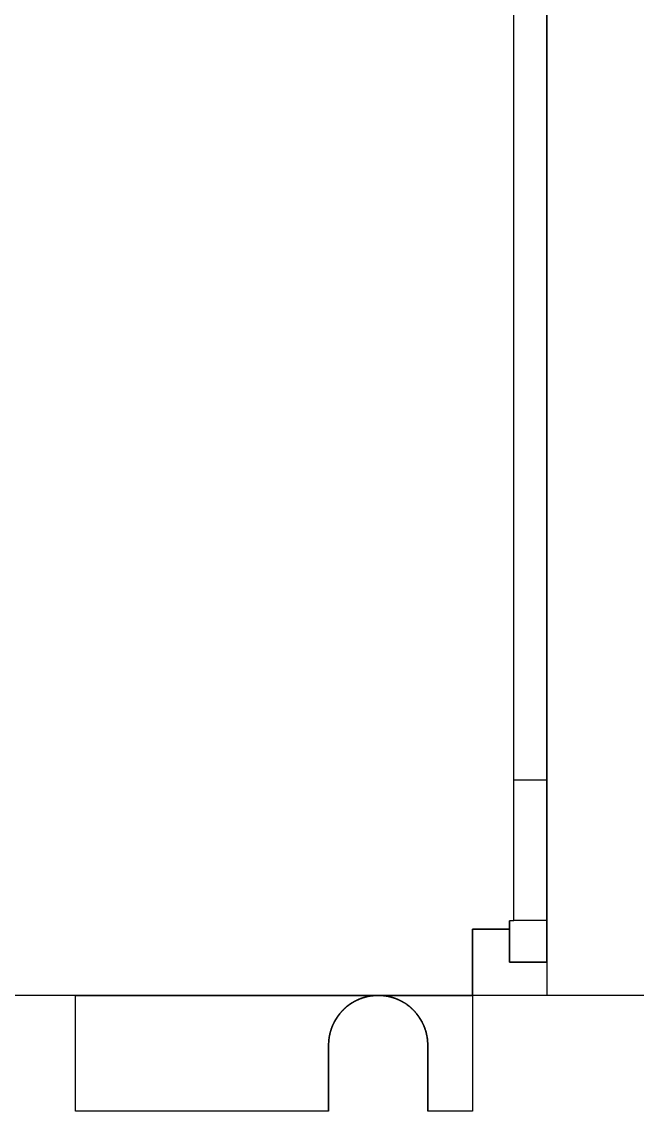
# Paper-space layout 'Sample Network Drawing - A1 Sheet' of a CAD drawing. Extents: x 49 to 806, y 22 to 564.
# Drawn here: x 588.3 to 592.03, y 123.68 to 130.26 of the extents above; entities that cross this region are included whole.
import ezdxf

# ---------------------------------------------------------------- set-up
doc = ezdxf.new("R2010")
doc.units = 0
doc.layers.add('N-EQPM-EXST', color=252, linetype='Continuous', lineweight=25)

psp = doc.layouts.new('Sample Network Drawing - A1 Sheet')

# ---------------------------------------------------------------- linework, layer by layer
at = {"layer": 'N-EQPM-EXST'}
for p, q in [((591.4797, 136.1752), (591.4797, 124.3752)), ((591.2797, 125.6752), (591.2797, 134.2752)), ((591.2797, 124.8251), (591.2797, 134.2752)), ((591.2797, 124.8251), (591.2797, 134.2752)), ((591.2797, 125.6752), (591.2797, 134.2752)), ((591.4797, 125.6752), (591.4797, 134.2752)), ((591.4797, 125.6752), (591.4797, 134.2752)), ((591.4797, 131.8752), (591.4797, 128.3752)), ((591.4797, 128.3752), (591.4797, 128.3752)), ((591.4797, 124.5751), (591.4797, 128.3752)), ((591.4797, 125.6752), (591.2797, 125.6752)), ((591.4797, 125.6752), (591.2797, 125.6752)), ((591.4797, 125.6752), (591.2797, 125.6752)), ((591.2797, 125.6752), (591.2797, 125.6752)), ((591.2797, 124.8301), (591.2797, 125.6752)), ((591.4797, 125.6752), (591.2797, 125.6752)), ((591.2797, 125.6752), (591.2797, 125.6752)), ((591.2797, 124.8301), (591.2797, 125.6752)), ((591.4797, 125.6752), (591.4797, 125.6752)), ((591.4797, 124.8301), (591.4797, 125.6752)), ((591.4797, 125.6752), (591.4797, 125.6752)), ((591.4797, 124.8301), (591.4797, 125.6752)), ((591.2797, 124.8251), (591.2547, 124.8251)), ((591.2547, 124.8251), (591.2547, 124.7751)), ((591.2797, 124.8251), (591.2547, 124.8251)), ((591.2547, 124.7751), (591.2547, 124.8251)), ((591.2547, 124.7751), (591.2547, 124.8251)), ((591.2547, 124.8251), (591.2547, 124.8251)), ((591.2547, 124.8251), (591.2547, 124.7751)), ((591.2797, 124.8251), (591.2547, 124.8251)), ((591.2547, 124.8251), (591.2547, 124.8251)), ((591.2797, 124.8251), (591.2547, 124.8251)), ((591.2797, 124.8301), (591.4797, 124.8301)), ((591.2797, 124.8301), (591.2797, 124.8251)), ((591.2797, 124.8301), (591.2797, 124.8301)), ((591.2797, 124.8301), (591.2797, 124.8301)), ((591.2797, 124.8301), (591.4797, 124.8301)), ((591.2797, 124.8301), (591.4797, 124.8301)), ((591.2797, 124.8301), (591.2797, 124.8251)), ((591.2797, 124.8301), (591.4797, 124.8301)), ((591.2797, 124.8251), (591.2797, 124.8251)), ((591.2797, 124.8251), (591.2797, 124.8251)), ((591.4797, 124.8301), (591.4797, 124.8301)), ((591.4797, 124.8301), (591.4797, 124.5751)), ((591.4797, 124.8301), (591.4797, 124.8301)), ((591.4797, 124.8301), (591.4797, 124.5751)), ((591.0297, 124.7752), (591.2547, 124.7752)), ((591.0297, 124.7752), (591.0297, 124.7752)), ((591.0297, 124.7752), (591.2547, 124.7752)), ((591.0297, 124.3752), (591.0297, 124.7752)), ((591.0297, 124.7752), (591.0297, 124.7752)), ((591.0297, 124.3752), (591.0297, 124.7752)), ((591.2547, 124.7751), (591.0297, 124.7751)), ((591.0297, 124.7751), (591.0297, 124.3752)), ((591.0297, 124.7751), (591.0297, 124.7751)), ((591.0297, 124.7751), (591.0297, 124.3752)), ((591.0297, 124.7751), (591.0297, 123.6752)), ((591.2547, 124.7751), (591.0297, 124.7751)), ((591.0297, 124.7751), (591.0297, 124.7751)), ((591.2547, 124.7751), (591.0297, 124.7751)), ((591.2547, 124.7752), (591.2547, 124.5752)), ((591.2547, 124.7752), (591.2547, 124.7752)), ((591.2547, 124.7752), (591.2547, 124.5752)), ((591.2547, 124.7752), (591.2547, 124.7752)), ((591.2547, 124.7751), (591.2547, 124.7751)), ((591.2547, 124.7751), (591.2547, 124.5751)), ((591.2547, 124.5751), (591.2547, 124.7751)), ((591.2547, 124.5751), (591.2547, 124.7751)), ((591.2547, 124.7751), (591.2547, 124.7751)), ((591.2547, 124.7751), (591.2547, 124.7751)), ((591.2547, 124.7751), (591.2547, 124.7751)), ((591.2547, 124.5752), (591.4797, 124.5752)), ((591.2547, 124.5752), (591.2547, 124.5752)), ((591.2547, 124.5752), (591.4797, 124.5752)), ((591.2547, 124.5752), (591.2547, 124.5752)), ((591.2547, 124.5751), (591.2547, 124.5751)), ((591.4797, 124.5751), (591.2547, 124.5751)), ((591.4797, 124.5751), (591.2547, 124.5751)), ((591.2547, 124.5751), (591.2547, 124.5751)), ((591.2547, 124.5751), (591.4797, 124.5751)), ((591.4797, 124.5752), (591.4797, 124.5752)), ((591.4797, 124.5751), (591.4797, 124.5751)), ((591.4797, 124.5751), (591.4797, 124.5751)), ((588.6297, 124.3752), (587.5297, 124.3752)), ((591.0297, 124.3752), (587.9797, 124.3752)), ((591.0297, 124.3752), (587.9797, 124.3752)), ((588.6297, 124.3752), (588.6297, 124.3752)), ((588.6297, 124.3752), (590.4597, 124.3752)), ((588.6297, 123.6752), (588.6297, 124.3752)), ((588.6297, 124.3752), (588.6297, 124.3752)), ((588.6297, 123.6752), (588.6297, 124.3752)), ((588.6297, 124.3752), (590.4597, 124.3752)), ((588.6297, 123.6752), (588.6297, 124.3752)), ((590.4597, 124.3752), (591.0297, 124.3752)), ((590.4597, 124.3752), (591.0297, 124.3752)), ((591.4797, 124.3752), (591.0297, 124.3752)), ((591.0297, 124.3752), (591.0297, 124.3752)), ((592.1297, 124.3752), (591.0297, 124.3752)), ((591.0297, 124.3752), (591.0297, 124.3752)), ((591.0297, 124.3752), (591.0297, 124.3752)), ((591.0297, 124.3752), (591.0297, 123.6752)), ((591.0297, 124.3752), (591.0297, 124.3752)), ((591.0297, 124.3752), (591.0297, 123.6752)), ((594.5297, 124.3752), (591.4797, 124.3752)), ((591.4797, 124.3752), (591.4797, 124.3752)), ((594.5297, 124.3752), (591.4797, 124.3752)), ((590.1597, 123.6752), (590.1597, 124.0752)), ((590.1597, 124.0752), (590.1597, 123.6752)), ((590.1597, 123.6752), (590.1597, 124.0752)), ((590.1597, 124.0752), (590.1597, 124.0752)), ((590.7597, 124.0752), (590.7597, 123.6752)), ((590.7597, 124.0752), (590.7597, 123.6752)), ((590.7597, 123.6752), (590.7597, 124.0752)), ((590.7597, 124.0752), (590.7597, 124.0752)), ((588.6297, 123.6752), (588.6297, 123.6752)), ((590.1597, 123.6752), (588.6297, 123.6752)), ((590.1597, 123.6752), (588.6297, 123.6752)), ((588.6297, 123.6752), (588.6297, 123.6752)), ((590.1597, 123.6752), (588.6297, 123.6752)), ((590.1597, 123.6752), (590.1597, 123.6752)), ((590.1597, 123.6752), (590.1597, 123.6752)), ((590.7597, 123.6752), (590.7597, 123.6752)), ((591.0297, 123.6752), (590.7597, 123.6752)), ((591.0297, 123.6752), (590.7597, 123.6752)), ((591.0297, 123.6752), (590.7597, 123.6752)), ((590.7597, 123.6752), (590.7597, 123.6752)), ((591.0297, 123.6752), (591.0297, 123.6752)), ((591.0297, 123.6752), (591.0297, 123.6752))]:
    psp.add_line(p, q, dxfattribs=at)
at = {"layer": 'N-EQPM-EXST', "flags": 128}
psp.add_lwpolyline([(590.7594, 124.0752), (590.7594, 124.0776), (590.7594, 124.08), (590.7593, 124.0824), (590.7592, 124.0849), (590.7592, 124.0873), (590.759, 124.0897), (590.7589, 124.0921), (590.7588, 124.0945), (590.7586, 124.0969), (590.7584, 124.0993), (590.7582, 124.1017), (590.758, 124.1041), (590.7578, 124.1065), (590.7575, 124.1089), (590.7572, 124.1114), (590.7569, 124.1137), (590.7566, 124.1161), (590.7563, 124.1185), (590.7559, 124.1209), (590.7555, 124.1233), (590.7551, 124.1257), (590.7547, 124.1281), (590.7543, 124.1304), (590.7538, 124.1328), (590.7533, 124.1352), (590.7528, 124.1376), (590.7523, 124.1399), (590.7518, 124.1423), (590.7513, 124.1446), (590.7507, 124.147), (590.7501, 124.1493), (590.7495, 124.1517), (590.7489, 124.154), (590.7482, 124.1563), (590.7476, 124.1586), (590.7469, 124.161), (590.7462, 124.1633), (590.7455, 124.1656), (590.7447, 124.1679), (590.744, 124.1702), (590.7432, 124.1725), (590.7424, 124.1748), (590.7416, 124.177), (590.7408, 124.1793), (590.7399, 124.1816), (590.7391, 124.1838), (590.7382, 124.1861), (590.7373, 124.1883), (590.7364, 124.1906), (590.7354, 124.1928), (590.7345, 124.195), (590.7335, 124.1972), (590.7325, 124.1994), (590.7315, 124.2016), (590.7305, 124.2038), (590.7294, 124.206), (590.7284, 124.2081), (590.7273, 124.2103), (590.7262, 124.2125), (590.7251, 124.2146), (590.7239, 124.2167), (590.7228, 124.2189), (590.7216, 124.221), (590.7205, 124.2231), (590.7193, 124.2252), (590.718, 124.2273), (590.7168, 124.2293), (590.7156, 124.2314), (590.7143, 124.2335), (590.713, 124.2355), (590.7117, 124.2376), (590.7104, 124.2396), (590.7091, 124.2416), (590.7077, 124.2436), (590.7064, 124.2456), (590.705, 124.2476), (590.7036, 124.2495), (590.7022, 124.2515), (590.7008, 124.2535), (590.6993, 124.2554), (590.6978, 124.2573), (590.6964, 124.2592), (590.6949, 124.2611), (590.6934, 124.263), (590.6919, 124.2649), (590.6903, 124.2668), (590.6888, 124.2686), (590.6872, 124.2705), (590.6856, 124.2723), (590.684, 124.2741), (590.6824, 124.2759), (590.6808, 124.2777), (590.6792, 124.2795), (590.6775, 124.2812), (590.6759, 124.283), (590.6742, 124.2847), (590.6725, 124.2865), (590.6708, 124.2882), (590.6691, 124.2898), (590.6673, 124.2915), (590.6656, 124.2932), (590.6638, 124.2949), (590.662, 124.2965), (590.6602, 124.2981), (590.6584, 124.2997), (590.6566, 124.3013), (590.6548, 124.3029), (590.653, 124.3045), (590.6511, 124.306), (590.6493, 124.3076), (590.6474, 124.3091), (590.6455, 124.3106), (590.6436, 124.3121), (590.6417, 124.3135), (590.6398, 124.315), (590.6378, 124.3165), (590.6359, 124.3179), (590.6339, 124.3193), (590.6319, 124.3207), (590.63, 124.3221), (590.628, 124.3234), (590.626, 124.3248), (590.624, 124.3261), (590.6219, 124.3274), (590.6199, 124.3287), (590.6179, 124.33), (590.6158, 124.3313), (590.6137, 124.3325), (590.6117, 124.3338), (590.6096, 124.335), (590.6075, 124.3362), (590.6054, 124.3374), (590.6033, 124.3385), (590.6011, 124.3397), (590.599, 124.3408), (590.5969, 124.3419), (590.5947, 124.343), (590.5926, 124.3441), (590.5904, 124.3452), (590.5882, 124.3462), (590.586, 124.3472), (590.5838, 124.3482), (590.5816, 124.3492), (590.5794, 124.3502), (590.5772, 124.3512), (590.575, 124.3521), (590.5727, 124.353), (590.5705, 124.3539), (590.5683, 124.3548), (590.566, 124.3557), (590.5637, 124.3565), (590.5615, 124.3573), (590.5592, 124.3582), (590.5569, 124.359), (590.5546, 124.3597), (590.5523, 124.3605), (590.55, 124.3612), (590.5477, 124.3619), (590.5454, 124.3626), (590.5431, 124.3633), (590.5408, 124.364), (590.5385, 124.3646), (590.5361, 124.3652), (590.5338, 124.3659), (590.5315, 124.3664), (590.5291, 124.367), (590.5268, 124.3676), (590.5244, 124.3681), (590.522, 124.3686), (590.5197, 124.3691), (590.5173, 124.3696), (590.5149, 124.37), (590.5126, 124.3705), (590.5102, 124.3709), (590.5078, 124.3713), (590.5054, 124.3717), (590.503, 124.372), (590.5007, 124.3724), (590.4983, 124.3727), (590.4958, 124.373), (590.4935, 124.3732), (590.4911, 124.3735), (590.4886, 124.3738), (590.4863, 124.374), (590.4838, 124.3742), (590.4814, 124.3744), (590.479, 124.3746), (590.4766, 124.3747), (590.4742, 124.3748), (590.4718, 124.3749), (590.4694, 124.375), (590.467, 124.3751), (590.4646, 124.3751), (590.4622, 124.3752), (590.4597, 124.3752), (590.4573, 124.3752), (590.4549, 124.3751), (590.4525, 124.3751), (590.4501, 124.375), (590.4477, 124.3749), (590.4453, 124.3748), (590.4428, 124.3747), (590.4404, 124.3746), (590.438, 124.3744), (590.4356, 124.3742), (590.4332, 124.374), (590.4308, 124.3738), (590.4284, 124.3735), (590.426, 124.3732), (590.4236, 124.373), (590.4212, 124.3727), (590.4188, 124.3724), (590.4164, 124.372), (590.4141, 124.3717), (590.4117, 124.3713), (590.4093, 124.3709), (590.4069, 124.3705), (590.4045, 124.37), (590.4022, 124.3696), (590.3998, 124.3691), (590.3974, 124.3686), (590.3951, 124.3681), (590.3927, 124.3676), (590.3904, 124.367), (590.388, 124.3664), (590.3857, 124.3659), (590.3833, 124.3652), (590.381, 124.3646), (590.3787, 124.364), (590.3764, 124.3633), (590.3741, 124.3626), (590.3717, 124.3619), (590.3694, 124.3612), (590.3671, 124.3605), (590.3648, 124.3597), (590.3625, 124.359), (590.3603, 124.3582), (590.358, 124.3573), (590.3557, 124.3565), (590.3535, 124.3557), (590.3512, 124.3548), (590.349, 124.3539), (590.3467, 124.353), (590.3445, 124.3521), (590.3423, 124.3512), (590.3401, 124.3502), (590.3378, 124.3492), (590.3356, 124.3482), (590.3334, 124.3472), (590.3313, 124.3462), (590.3291, 124.3452), (590.3269, 124.3441), (590.3248, 124.343), (590.3226, 124.3419), (590.3205, 124.3408), (590.3183, 124.3397), (590.3162, 124.3385), (590.3141, 124.3374), (590.312, 124.3362), (590.3099, 124.335), (590.3078, 124.3338), (590.3057, 124.3325), (590.3037, 124.3313), (590.3016, 124.33), (590.2996, 124.3287), (590.2975, 124.3274), (590.2955, 124.3261), (590.2935, 124.3248), (590.2915, 124.3234), (590.2895, 124.3221), (590.2875, 124.3207), (590.2855, 124.3193), (590.2836, 124.3179), (590.2817, 124.3165), (590.2797, 124.315), (590.2778, 124.3135), (590.2759, 124.3121), (590.274, 124.3106), (590.2721, 124.3091), (590.2702, 124.3076), (590.2683, 124.306), (590.2665, 124.3045), (590.2647, 124.3029), (590.2628, 124.3013), (590.261, 124.2997), (590.2592, 124.2981), (590.2574, 124.2965), (590.2557, 124.2949), (590.2539, 124.2932), (590.2521, 124.2915), (590.2504, 124.2898), (590.2487, 124.2882), (590.247, 124.2865), (590.2453, 124.2847), (590.2436, 124.283), (590.242, 124.2812), (590.2403, 124.2795), (590.2386, 124.2777), (590.237, 124.2759), (590.2354, 124.2741), (590.2338, 124.2723), (590.2323, 124.2705), (590.2307, 124.2686), (590.2291, 124.2668), (590.2276, 124.2649), (590.2261, 124.263), (590.2246, 124.2611), (590.2231, 124.2592), (590.2216, 124.2573), (590.2202, 124.2554), (590.2187, 124.2535), (590.2173, 124.2515), (590.2159, 124.2495), (590.2145, 124.2476), (590.2131, 124.2456), (590.2117, 124.2436), (590.2104, 124.2416), (590.2091, 124.2396), (590.2078, 124.2376), (590.2065, 124.2355), (590.2052, 124.2335), (590.2039, 124.2314), (590.2026, 124.2293), (590.2014, 124.2273), (590.2002, 124.2252), (590.199, 124.2231), (590.1978, 124.221), (590.1967, 124.2189), (590.1955, 124.2167), (590.1944, 124.2146), (590.1933, 124.2125), (590.1922, 124.2103), (590.1911, 124.2081), (590.19, 124.206), (590.189, 124.2038), (590.188, 124.2016), (590.187, 124.1994), (590.186, 124.1972), (590.185, 124.195), (590.184, 124.1928), (590.1831, 124.1906), (590.1822, 124.1883), (590.1813, 124.1861), (590.1804, 124.1838), (590.1795, 124.1816), (590.1787, 124.1793), (590.1778, 124.177), (590.177, 124.1748), (590.1763, 124.1725), (590.1755, 124.1702), (590.1747, 124.1679), (590.174, 124.1656), (590.1733, 124.1633), (590.1726, 124.161), (590.1719, 124.1586), (590.1712, 124.1563), (590.1706, 124.154), (590.17, 124.1517), (590.1693, 124.1493), (590.1688, 124.147), (590.1682, 124.1446), (590.1676, 124.1423), (590.1671, 124.1399), (590.1666, 124.1376), (590.1661, 124.1352), (590.1656, 124.1328), (590.1652, 124.1304), (590.1648, 124.1281), (590.1643, 124.1257), (590.1639, 124.1233), (590.1636, 124.1209), (590.1632, 124.1185), (590.1629, 124.1161), (590.1625, 124.1137), (590.1623, 124.1114), (590.162, 124.1089), (590.1617, 124.1065), (590.1614, 124.1041), (590.1612, 124.1017), (590.161, 124.0993), (590.1608, 124.0969), (590.1607, 124.0945), (590.1605, 124.0921), (590.1604, 124.0897), (590.1603, 124.0873), (590.1602, 124.0849), (590.1601, 124.0824), (590.1601, 124.08), (590.1601, 124.0776), (590.1601, 124.0752), (590.1601, 124.0776), (590.1601, 124.08), (590.1601, 124.0824), (590.1602, 124.0849), (590.1603, 124.0873), (590.1604, 124.0897), (590.1605, 124.0921), (590.1607, 124.0945), (590.1608, 124.0969), (590.161, 124.0993), (590.1612, 124.1017), (590.1614, 124.1041), (590.1617, 124.1065), (590.162, 124.1089), (590.1623, 124.1114), (590.1625, 124.1137), (590.1629, 124.1161), (590.1632, 124.1185), (590.1636, 124.1209), (590.1639, 124.1233), (590.1643, 124.1257), (590.1648, 124.1281), (590.1652, 124.1304), (590.1656, 124.1328), (590.1661, 124.1352), (590.1666, 124.1376), (590.1671, 124.1399), (590.1676, 124.1423), (590.1682, 124.1446), (590.1688, 124.147), (590.1693, 124.1493), (590.17, 124.1517), (590.1706, 124.154), (590.1712, 124.1563), (590.1719, 124.1586), (590.1726, 124.161), (590.1733, 124.1633), (590.174, 124.1656), (590.1747, 124.1679), (590.1755, 124.1702), (590.1763, 124.1725), (590.177, 124.1748), (590.1778, 124.177), (590.1787, 124.1793), (590.1795, 124.1816), (590.1804, 124.1838), (590.1813, 124.1861), (590.1822, 124.1883), (590.1831, 124.1906), (590.184, 124.1928), (590.185, 124.195), (590.186, 124.1972), (590.187, 124.1994), (590.188, 124.2016), (590.189, 124.2038), (590.19, 124.206), (590.1911, 124.2081), (590.1922, 124.2103), (590.1933, 124.2125), (590.1944, 124.2146), (590.1955, 124.2167), (590.1967, 124.2189), (590.1978, 124.221), (590.199, 124.2231), (590.2002, 124.2252), (590.2014, 124.2273), (590.2026, 124.2293), (590.2039, 124.2314), (590.2052, 124.2335), (590.2065, 124.2355), (590.2078, 124.2376), (590.2091, 124.2396), (590.2104, 124.2416), (590.2117, 124.2436), (590.2131, 124.2456), (590.2145, 124.2476), (590.2159, 124.2495), (590.2173, 124.2515), (590.2187, 124.2535), (590.2202, 124.2554), (590.2216, 124.2573), (590.2231, 124.2592), (590.2246, 124.2611), (590.2261, 124.263), (590.2276, 124.2649), (590.2291, 124.2668), (590.2307, 124.2686), (590.2323, 124.2705), (590.2338, 124.2723), (590.2354, 124.2741), (590.237, 124.2759), (590.2386, 124.2777), (590.2403, 124.2795), (590.242, 124.2812), (590.2436, 124.283), (590.2453, 124.2847), (590.247, 124.2865), (590.2487, 124.2882), (590.2504, 124.2898), (590.2521, 124.2915), (590.2539, 124.2932), (590.2557, 124.2949), (590.2574, 124.2965), (590.2592, 124.2981), (590.261, 124.2997), (590.2628, 124.3013), (590.2647, 124.3029), (590.2665, 124.3045), (590.2683, 124.306), (590.2702, 124.3076), (590.2721, 124.3091), (590.274, 124.3106), (590.2759, 124.3121), (590.2778, 124.3135), (590.2797, 124.315), (590.2817, 124.3165), (590.2836, 124.3179), (590.2855, 124.3193), (590.2875, 124.3207), (590.2895, 124.3221), (590.2915, 124.3234), (590.2935, 124.3248), (590.2955, 124.3261), (590.2975, 124.3274), (590.2996, 124.3287), (590.3016, 124.33), (590.3037, 124.3313), (590.3057, 124.3325), (590.3078, 124.3338), (590.3099, 124.335), (590.312, 124.3362), (590.3141, 124.3374), (590.3162, 124.3385), (590.3183, 124.3397), (590.3205, 124.3408), (590.3226, 124.3419), (590.3248, 124.343), (590.3269, 124.3441), (590.3291, 124.3452), (590.3313, 124.3462), (590.3334, 124.3472), (590.3356, 124.3482), (590.3378, 124.3492), (590.3401, 124.3502), (590.3423, 124.3512), (590.3445, 124.3521), (590.3467, 124.353), (590.349, 124.3539), (590.3512, 124.3548), (590.3535, 124.3557), (590.3557, 124.3565), (590.358, 124.3573), (590.3603, 124.3582), (590.3625, 124.359), (590.3648, 124.3597), (590.3671, 124.3605), (590.3694, 124.3612), (590.3717, 124.3619), (590.3741, 124.3626), (590.3764, 124.3633), (590.3787, 124.364), (590.381, 124.3646), (590.3833, 124.3652), (590.3857, 124.3659), (590.388, 124.3664), (590.3904, 124.367), (590.3927, 124.3676), (590.3951, 124.3681), (590.3974, 124.3686), (590.3998, 124.3691), (590.4022, 124.3696), (590.4045, 124.37), (590.4069, 124.3705), (590.4093, 124.3709), (590.4117, 124.3713), (590.4141, 124.3717), (590.4164, 124.372), (590.4188, 124.3724), (590.4212, 124.3727), (590.4236, 124.373), (590.426, 124.3732), (590.4284, 124.3735), (590.4308, 124.3738), (590.4332, 124.374), (590.4356, 124.3742), (590.438, 124.3744), (590.4404, 124.3746), (590.4428, 124.3747), (590.4453, 124.3748), (590.4477, 124.3749), (590.4501, 124.375), (590.4525, 124.3751), (590.4549, 124.3751), (590.4573, 124.3752), (590.4597, 124.3752), (590.4622, 124.3752), (590.4646, 124.3751), (590.467, 124.3751), (590.4694, 124.375), (590.4718, 124.3749), (590.4742, 124.3748), (590.4766, 124.3747), (590.479, 124.3746), (590.4814, 124.3744), (590.4838, 124.3742), (590.4863, 124.374), (590.4886, 124.3738), (590.4911, 124.3735), (590.4935, 124.3732), (590.4958, 124.373), (590.4983, 124.3727), (590.5007, 124.3724), (590.503, 124.372), (590.5054, 124.3717), (590.5078, 124.3713), (590.5102, 124.3709), (590.5126, 124.3705), (590.5149, 124.37), (590.5173, 124.3696), (590.5197, 124.3691), (590.522, 124.3686), (590.5244, 124.3681), (590.5268, 124.3676), (590.5291, 124.367), (590.5315, 124.3664), (590.5338, 124.3659), (590.5361, 124.3652), (590.5385, 124.3646), (590.5408, 124.364), (590.5431, 124.3633), (590.5454, 124.3626), (590.5477, 124.3619), (590.55, 124.3612), (590.5523, 124.3605), (590.5546, 124.3597), (590.5569, 124.359), (590.5592, 124.3582), (590.5615, 124.3573), (590.5637, 124.3565), (590.566, 124.3557), (590.5683, 124.3548), (590.5705, 124.3539), (590.5727, 124.353), (590.575, 124.3521), (590.5772, 124.3512), (590.5794, 124.3502), (590.5816, 124.3492), (590.5838, 124.3482), (590.586, 124.3472), (590.5882, 124.3462), (590.5904, 124.3452), (590.5926, 124.3441), (590.5947, 124.343), (590.5969, 124.3419), (590.599, 124.3408), (590.6011, 124.3397), (590.6033, 124.3385), (590.6054, 124.3374), (590.6075, 124.3362), (590.6096, 124.335), (590.6117, 124.3338), (590.6137, 124.3325), (590.6158, 124.3313), (590.6179, 124.33), (590.6199, 124.3287), (590.6219, 124.3274), (590.624, 124.3261), (590.626, 124.3248), (590.628, 124.3234), (590.63, 124.3221), (590.6319, 124.3207), (590.6339, 124.3193), (590.6359, 124.3179), (590.6378, 124.3165), (590.6398, 124.315), (590.6417, 124.3135), (590.6436, 124.3121), (590.6455, 124.3106), (590.6474, 124.3091), (590.6493, 124.3076), (590.6511, 124.306), (590.653, 124.3045), (590.6548, 124.3029), (590.6566, 124.3013), (590.6584, 124.2997), (590.6602, 124.2981), (590.662, 124.2965), (590.6638, 124.2949), (590.6656, 124.2932), (590.6673, 124.2915), (590.6691, 124.2898), (590.6708, 124.2882), (590.6725, 124.2865), (590.6742, 124.2847), (590.6759, 124.283), (590.6775, 124.2812), (590.6792, 124.2795), (590.6808, 124.2777), (590.6824, 124.2759), (590.684, 124.2741), (590.6856, 124.2723), (590.6872, 124.2705), (590.6888, 124.2686), (590.6903, 124.2668), (590.6919, 124.2649), (590.6934, 124.263), (590.6949, 124.2611), (590.6964, 124.2592), (590.6978, 124.2573), (590.6993, 124.2554), (590.7008, 124.2535), (590.7022, 124.2515), (590.7036, 124.2495), (590.705, 124.2476), (590.7064, 124.2456), (590.7077, 124.2436), (590.7091, 124.2416), (590.7104, 124.2396), (590.7117, 124.2376), (590.713, 124.2355), (590.7143, 124.2335), (590.7156, 124.2314), (590.7168, 124.2293), (590.718, 124.2273), (590.7193, 124.2252), (590.7205, 124.2231), (590.7216, 124.221), (590.7228, 124.2189), (590.7239, 124.2167), (590.7251, 124.2146), (590.7262, 124.2125), (590.7273, 124.2103), (590.7284, 124.2081), (590.7294, 124.206), (590.7305, 124.2038), (590.7315, 124.2016), (590.7325, 124.1994), (590.7335, 124.1972), (590.7345, 124.195), (590.7354, 124.1928), (590.7364, 124.1906), (590.7373, 124.1883), (590.7382, 124.1861), (590.7391, 124.1838), (590.7399, 124.1816), (590.7408, 124.1793), (590.7416, 124.177), (590.7424, 124.1748), (590.7432, 124.1725), (590.744, 124.1702), (590.7447, 124.1679), (590.7455, 124.1656), (590.7462, 124.1633), (590.7469, 124.161), (590.7476, 124.1586), (590.7482, 124.1563), (590.7489, 124.154), (590.7495, 124.1517), (590.7501, 124.1493), (590.7507, 124.147), (590.7513, 124.1446), (590.7518, 124.1423), (590.7523, 124.1399), (590.7528, 124.1376), (590.7533, 124.1352), (590.7538, 124.1328), (590.7543, 124.1304), (590.7547, 124.1281), (590.7551, 124.1257), (590.7555, 124.1233), (590.7559, 124.1209), (590.7563, 124.1185), (590.7566, 124.1161), (590.7569, 124.1137), (590.7572, 124.1114), (590.7575, 124.1089), (590.7578, 124.1065), (590.758, 124.1041), (590.7582, 124.1017), (590.7584, 124.0993), (590.7586, 124.0969), (590.7588, 124.0945), (590.7589, 124.0921), (590.759, 124.0897), (590.7592, 124.0873), (590.7592, 124.0849), (590.7593, 124.0824), (590.7594, 124.08), (590.7594, 124.0776)], close=True, dxfattribs=at)
at = {"layer": 'N-EQPM-EXST'}
for start, end in [(90, 180), (0, 90)]:
    psp.add_arc((590.4597, 124.0752), 0.3, start, end, dxfattribs=at)

doc.saveas('drawing.dxf')
